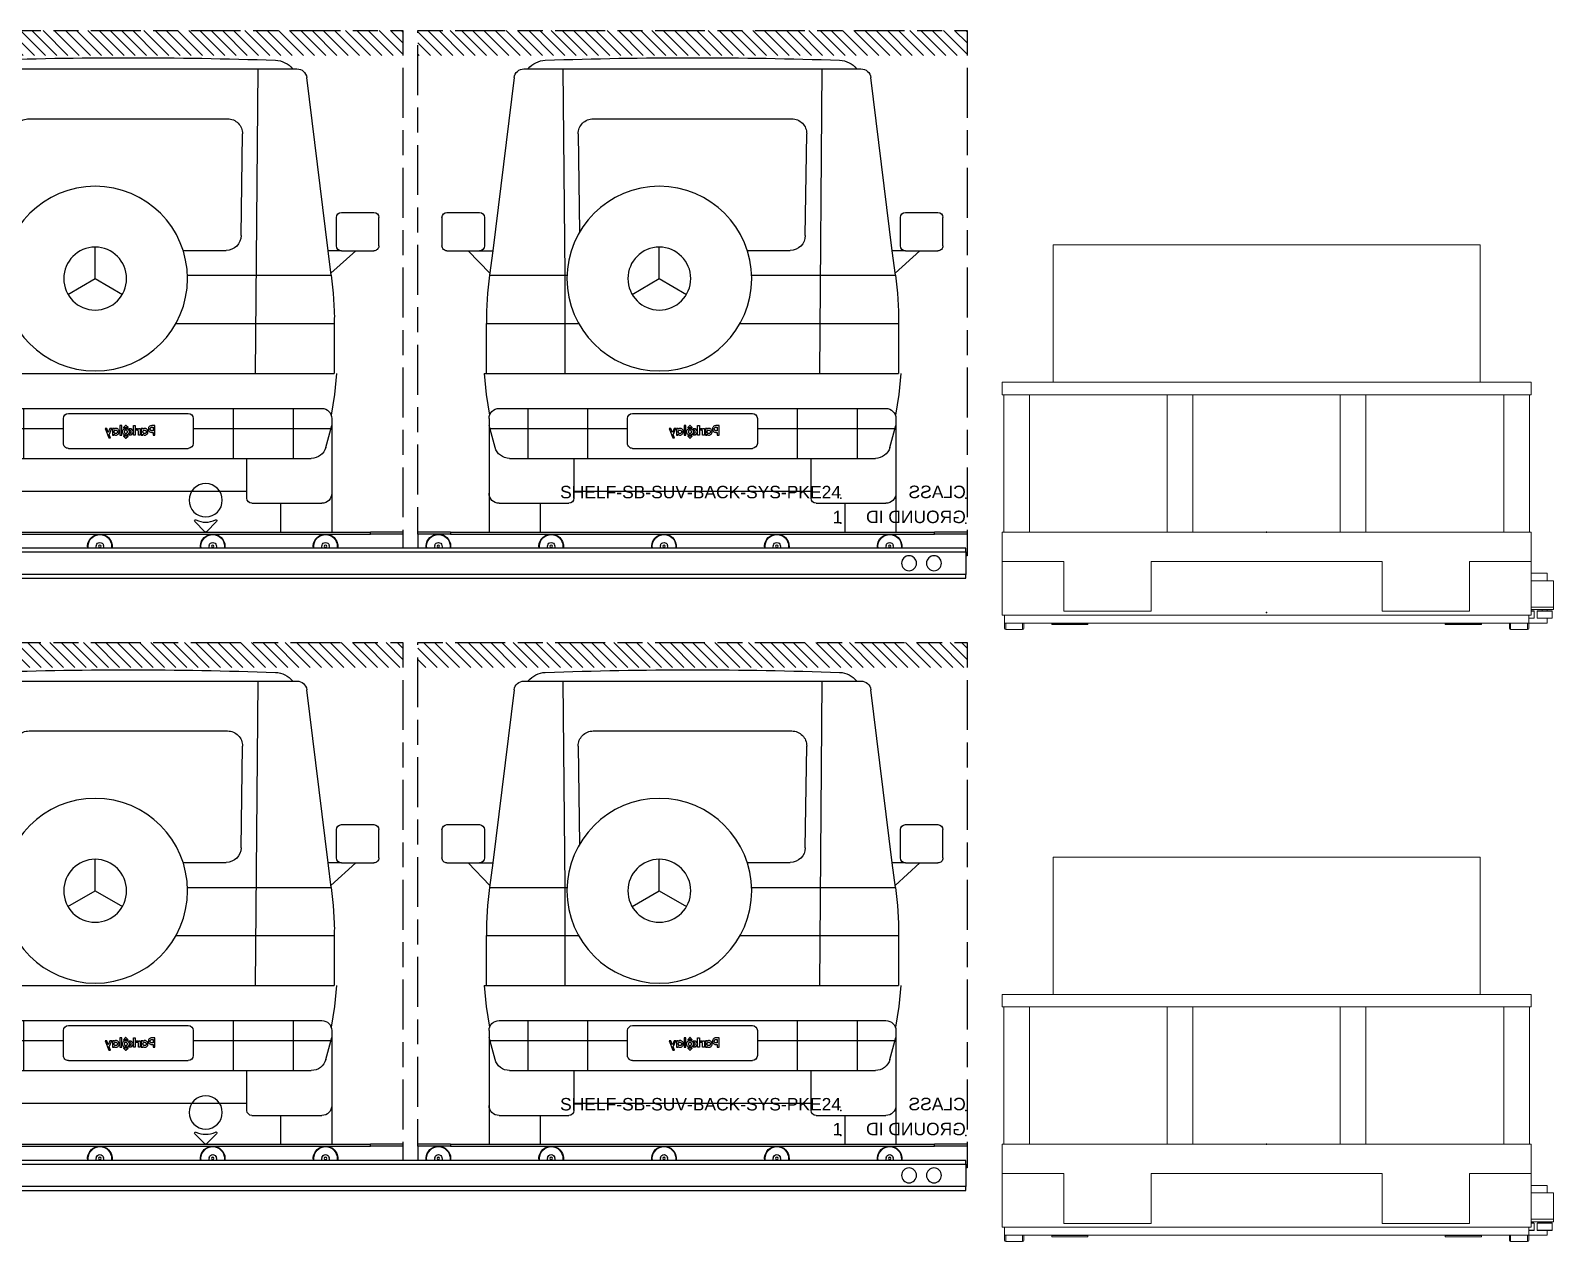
# Model space of a CAD drawing. Header units: millimetres. Extents: x 786 to 13144, y 2321 to 16212.
# Drawn here: x 11005 to 11615, y 15158 to 15643 of the extents above; entities that cross this region are included whole.
import ezdxf
from ezdxf.enums import TextEntityAlignment as Align

# ---------------------------------------------------------------- set-up
doc = ezdxf.new("R2010")
doc.units = ezdxf.units.MM
doc.linetypes.add('Center', pattern=[40, 10, -5, 20, -5])
doc.linetypes.add('PHANTOM', pattern=[12.7, 6.35, -1.27, 1.27, -1.27, 1.27, -1.27])
for name, color, linetype in [('PK24-LABEL', 7, 'Continuous'), ('PK24-LOGO', 7, 'Continuous'), ('PK24E', 7, 'Continuous'), ('PK24E-COMP-CAR', 7, 'Continuous'), ('PK24E-DATA', 7, 'Continuous')]:
    doc.layers.add(name, color=color, linetype=linetype)
for name, color, linetype, true_color in [('PK24E-COMP-CAR_ZONE', 250, 'Center', 0x383e42), ('PK24E-COMP-PALLET', 132, 'Continuous', 0x00b7c8), ('PK24E-HELPER', 253, 'PHANTOM', 0xa1a1a1), ('PK24E-SYS-SHELF', 31, 'Continuous', 0xffcc5a), ('PK24E-SYS-SHUTTLE', 31, 'Continuous', 0xffcc5a)]:
    doc.layers.add(name, color=color, linetype=linetype, true_color=true_color)
doc.styles.get("Standard").update_dxf_attribs({"font": 'arial.ttf'})

# ---------------------------------------------------------------- blocks, each defined once
blk = doc.blocks.new('LOGO----DECOR-PK24')
at = {"layer": 'PK24-LOGO'}
for p, q in [((-10, 2.13), (-8.71, 2.13)), ((-10, -1.62), (-10, 2.13)), ((-9.29, 1.47), (-9.29, 0.11)), ((-8.76, 1.47), (-9.29, 1.47)), ((-9.29, 0.11), (-8.76, 0.11)), ((-8.61, 1.46), (-8.76, 1.47)), ((-8.76, 0.11), (-8.61, 0.13)), ((-8.71, 2.13), (-8.43, 2.11)), ((-8.48, 1.42), (-8.61, 1.46)), ((-8.61, 0.13), (-8.48, 0.17)), ((-8.36, 1.35), (-8.48, 1.42)), ((-8.48, 0.17), (-8.36, 0.23)), ((-8.43, 2.11), (-8.3, 2.07)), ((-8.26, 1.27), (-8.36, 1.35)), ((-8.36, 0.23), (-8.26, 0.31)), ((-8.3, 2.07), (-8.17, 2.03)), ((-8.19, 1.17), (-8.26, 1.27)), ((-8.26, 0.31), (-8.19, 0.41)), ((-8.13, 1.05), (-8.19, 1.17)), ((-8.19, 0.41), (-8.13, 0.53)), ((-8.17, 2.03), (-7.94, 1.9)), ((-8.09, 0.93), (-8.13, 1.05)), ((-8.13, 0.53), (-8.09, 0.66)), ((-8.08, 0.79), (-8.09, 0.93)), ((-8.09, 0.66), (-8.08, 0.79)), ((-7.94, 1.9), (-7.74, 1.74)), ((-7.74, 1.74), (-7.58, 1.55)), ((-7.58, 0.04), (-7.74, -0.16)), ((-7.58, 1.55), (-7.46, 1.32)), ((-7.46, 0.27), (-7.58, 0.04)), ((-7.46, 1.32), (-7.38, 1.06)), ((-7.38, 0.52), (-7.46, 0.27)), ((-7.38, 1.06), (-7.36, 0.79)), ((-7.36, 0.79), (-7.38, 0.52)), ((-7.19, -0.02), (-7.16, 0.13)), ((-7.16, 0.13), (-7.11, 0.26)), ((-7.11, 0.26), (-6.98, 0.49)), ((-6.98, 0.49), (-6.82, 0.68)), ((-6.82, 0.68), (-6.62, 0.82)), ((-6.62, 0.82), (-6.41, 0.92)), ((-6.42, 0.06), (-6.48, -0.05)), ((-6.33, 0.17), (-6.42, 0.06)), ((-6.41, 0.92), (-6.19, 0.98)), ((-6.23, 0.25), (-6.33, 0.17)), ((-6.11, 0.31), (-6.23, 0.25)), ((-6.19, 0.98), (-5.97, 1)), ((-5.98, 0.35), (-6.11, 0.31)), ((-5.84, 0.36), (-5.98, 0.35)), ((-5.97, 1), (-5.74, 0.98)), ((-5.71, 0.35), (-5.84, 0.36)), ((-5.74, 0.98), (-5.53, 0.92)), ((-5.58, 0.31), (-5.71, 0.35)), ((-5.47, 0.24), (-5.58, 0.31)), ((-5.53, 0.92), (-5.35, 0.82)), ((-5.37, 0.16), (-5.47, 0.24)), ((-5.29, 0.06), (-5.37, 0.16)), ((-5.35, 0.82), (-5.21, 0.7)), ((-5.23, -0.06), (-5.29, 0.06)), ((-5.21, 0.7), (-5.21, 0.95)), ((-5.21, 0.95), (-4.5, 0.95)), ((-4.5, 0.95), (-4.5, -1.62)), ((-3.41, 0.95), (-4.11, 0.95)), ((-4.11, 0.95), (-4.11, -1.62)), ((-3.41, 0.53), (-3.41, 0.95)), ((-3.36, 0.62), (-3.41, 0.53)), ((-3.37, -0.03), (-3.32, 0.06)), ((-3.29, 0.71), (-3.36, 0.62)), ((-3.32, 0.06), (-3.26, 0.13)), ((-3.22, 0.78), (-3.29, 0.71)), ((-3.26, 0.13), (-3.19, 0.19)), ((-3.14, 0.84), (-3.22, 0.78)), ((-3.19, 0.19), (-3.11, 0.23)), ((-3.05, 0.89), (-3.14, 0.84)), ((-3.11, 0.23), (-3.02, 0.26)), ((-2.94, 0.92), (-3.05, 0.89)), ((-3.02, 0.26), (-2.92, 0.27)), ((-2.83, 0.94), (-2.94, 0.92)), ((-2.92, 0.27), (-2.42, 0.27)), ((-2.7, 0.95), (-2.83, 0.94)), ((-2.42, 0.95), (-2.7, 0.95)), ((-2.42, 0.27), (-2.42, 0.95)), ((-1.42, 2.13), (-2.13, 2.13)), ((-2.13, 2.13), (-2.13, -1.62)), ((-1.42, -1.62), (-1.42, 2.13)), ((-0.37, 0.95), (-1.42, -0.33)), ((-0.61, -0.33), (0.44, 0.95)), ((0.44, 0.95), (-0.37, 0.95)), ((0.44, 0.19), (0.36, -0.06)), ((0.56, 0.41), (0.44, 0.19)), ((0.72, 0.61), (0.56, 0.41)), ((0.92, 0.77), (0.72, 0.61)), ((0.77, 1.32), (0.79, 1.37)), ((0.78, 1.26), (0.77, 1.32)), ((0.81, 1.24), (0.78, 1.26)), ((0.79, 1.37), (1.61, 2.19)), ((0.85, 1.23), (0.81, 1.24)), ((0.89, 1.24), (0.85, 1.23)), ((1.07, 1.32), (0.89, 1.24)), ((1.15, 0.9), (0.92, 0.77)), ((1.27, 1.37), (1.07, 1.32)), ((1.07, -0.08), (1.13, 0.03)), ((1.13, 0.03), (1.21, 0.12)), ((1.4, 0.98), (1.15, 0.9)), ((1.21, 0.12), (1.3, 0.2)), ((1.46, 1.41), (1.27, 1.37)), ((1.3, 0.2), (1.41, 0.26)), ((1.67, 1), (1.4, 0.98)), ((1.41, 0.26), (1.54, 0.3)), ((1.67, 1.42), (1.46, 1.41)), ((1.54, 0.3), (1.67, 0.31)), ((1.61, 2.19), (1.67, 2.21)), ((1.67, 2.21), (1.73, 2.19)), ((1.87, 1.41), (1.67, 1.42)), ((1.94, 0.98), (1.67, 1)), ((1.67, 0.31), (1.8, 0.3)), ((1.73, 2.19), (2.54, 1.37)), ((1.8, 0.3), (1.92, 0.26)), ((2.07, 1.37), (1.87, 1.41)), ((1.92, 0.26), (2.03, 0.2)), ((2.19, 0.9), (1.94, 0.98)), ((2.03, 0.2), (2.13, 0.12)), ((2.26, 1.32), (2.07, 1.37)), ((2.13, 0.12), (2.2, 0.03)), ((2.41, 0.77), (2.19, 0.9)), ((2.2, 0.03), (2.26, -0.08)), ((2.45, 1.24), (2.26, 1.32)), ((2.61, 0.61), (2.41, 0.77)), ((2.48, 1.23), (2.45, 1.24)), ((2.52, 1.24), (2.48, 1.23)), ((2.55, 1.26), (2.52, 1.24)), ((2.54, 1.37), (2.57, 1.32)), ((2.57, 1.32), (2.55, 1.26)), ((2.78, 0.41), (2.61, 0.61)), ((2.9, 0.19), (2.78, 0.41)), ((2.98, -0.06), (2.9, 0.19)), ((3.31, 2.13), (4.01, 2.13)), ((3.31, -1.62), (3.31, 2.13)), ((4.01, 2.13), (4.01, -1.62)), ((4.37, -0.02), (4.4, 0.13)), ((4.4, 0.13), (4.45, 0.26)), ((4.45, 0.26), (4.58, 0.49)), ((4.58, 0.49), (4.74, 0.68)), ((4.74, 0.68), (4.93, 0.82)), ((4.93, 0.82), (5.15, 0.92)), ((5.14, 0.06), (5.08, -0.05)), ((5.23, 0.17), (5.14, 0.06)), ((5.15, 0.92), (5.37, 0.98)), ((5.33, 0.25), (5.23, 0.17)), ((5.45, 0.31), (5.33, 0.25)), ((5.37, 0.98), (5.59, 1)), ((5.58, 0.35), (5.45, 0.31)), ((5.72, 0.36), (5.58, 0.35)), ((5.59, 1), (5.82, 0.98)), ((5.85, 0.35), (5.72, 0.36)), ((5.82, 0.98), (6.03, 0.92)), ((5.98, 0.31), (5.85, 0.35)), ((6.09, 0.24), (5.98, 0.31)), ((6.03, 0.92), (6.21, 0.82)), ((6.19, 0.16), (6.09, 0.24)), ((6.27, 0.06), (6.19, 0.16)), ((6.21, 0.82), (6.35, 0.7)), ((6.32, -0.06), (6.27, 0.06)), ((6.35, 0.7), (6.35, 0.95)), ((6.35, 0.95), (7.06, 0.95)), ((7.06, 0.95), (7.06, -1.62)), ((8.33, -1.51), (7.31, 0.95)), ((7.31, 0.95), (8.05, 0.95)), ((8.05, 0.95), (8.68, -0.63)), ((10, 0.95), (8.51, -2.81)), ((8.68, -0.63), (9.27, 0.95)), ((9.27, 0.95), (10, 0.95)), ((-9.29, -1.62), (-10, -1.62)), ((-8.71, -0.55), (-9.29, -0.55)), ((-9.29, -0.55), (-9.29, -1.62)), ((-8.43, -0.52), (-8.71, -0.55)), ((-8.3, -0.49), (-8.43, -0.52)), ((-8.17, -0.44), (-8.3, -0.49)), ((-7.94, -0.32), (-8.17, -0.44)), ((-7.74, -0.16), (-7.94, -0.32)), ((-7.22, -0.33), (-7.21, -0.17)), ((-7.21, -0.5), (-7.22, -0.33)), ((-7.21, -0.17), (-7.19, -0.02)), ((-7.19, -0.65), (-7.21, -0.5)), ((-7.16, -0.79), (-7.19, -0.65)), ((-7.1, -0.92), (-7.16, -0.79)), ((-6.97, -1.15), (-7.1, -0.92)), ((-6.81, -1.34), (-6.97, -1.15)), ((-6.62, -1.48), (-6.81, -1.34)), ((-6.41, -1.59), (-6.62, -1.48)), ((-6.52, -0.18), (-6.53, -0.33)), ((-6.53, -0.33), (-6.52, -0.47)), ((-6.48, -0.05), (-6.52, -0.18)), ((-6.52, -0.47), (-6.48, -0.6)), ((-6.48, -0.6), (-6.42, -0.72)), ((-6.42, -0.72), (-6.33, -0.82)), ((-6.19, -1.65), (-6.41, -1.59)), ((-6.33, -0.82), (-6.23, -0.9)), ((-6.23, -0.9), (-6.11, -0.97)), ((-5.98, -1.67), (-6.19, -1.65)), ((-6.11, -0.97), (-5.98, -1.01)), ((-5.98, -1.01), (-5.84, -1.02)), ((-5.74, -1.65), (-5.98, -1.67)), ((-5.84, -1.02), (-5.71, -1.01)), ((-5.53, -1.57), (-5.74, -1.65)), ((-5.71, -1.01), (-5.58, -0.97)), ((-5.58, -0.97), (-5.47, -0.9)), ((-5.35, -1.47), (-5.53, -1.57)), ((-5.47, -0.9), (-5.37, -0.82)), ((-5.37, -0.82), (-5.29, -0.72)), ((-5.21, -1.33), (-5.35, -1.47)), ((-5.29, -0.72), (-5.23, -0.6)), ((-5.2, -0.19), (-5.23, -0.06)), ((-5.23, -0.6), (-5.2, -0.47)), ((-5.21, -1.62), (-5.21, -1.33)), ((-5.21, -1.33), (-5.21, -1.33)), ((-4.5, -1.62), (-5.21, -1.62)), ((-5.19, -0.33), (-5.2, -0.19)), ((-5.2, -0.47), (-5.19, -0.33)), ((-4.11, -1.62), (-3.41, -1.62)), ((-3.41, -0.21), (-3.4, -0.12)), ((-3.41, -1.62), (-3.41, -0.21)), ((-3.4, -0.12), (-3.37, -0.03)), ((-2.13, -1.62), (-1.42, -1.62)), ((-1.42, -0.33), (-0.37, -1.62)), ((0.44, -1.62), (-0.61, -0.33)), ((-0.37, -1.62), (0.44, -1.62)), ((0.36, -0.06), (0.33, -0.33)), ((0.33, -0.33), (0.36, -0.6)), ((0.36, -0.6), (0.44, -0.85)), ((0.44, -0.85), (0.56, -1.08)), ((0.56, -1.08), (0.72, -1.28)), ((0.72, -1.28), (0.92, -1.44)), ((0.77, -1.98), (0.78, -1.93)), ((0.79, -2.04), (0.77, -1.98)), ((0.78, -1.93), (0.81, -1.9)), ((1.61, -2.85), (0.79, -2.04)), ((0.81, -1.9), (0.85, -1.89)), ((0.85, -1.89), (0.89, -1.9)), ((0.89, -1.9), (1.07, -1.98)), ((0.92, -1.44), (1.15, -1.56)), ((1.02, -0.33), (1.03, -0.2)), ((1.03, -0.46), (1.02, -0.33)), ((1.03, -0.2), (1.07, -0.08)), ((1.07, -0.59), (1.03, -0.46)), ((1.13, -0.7), (1.07, -0.59)), ((1.07, -1.98), (1.27, -2.04)), ((1.21, -0.79), (1.13, -0.7)), ((1.15, -1.56), (1.4, -1.64)), ((1.3, -0.87), (1.21, -0.79)), ((1.27, -2.04), (1.46, -2.07)), ((1.41, -0.93), (1.3, -0.87)), ((1.4, -1.64), (1.67, -1.67)), ((1.54, -0.97), (1.41, -0.93)), ((1.46, -2.07), (1.67, -2.09)), ((1.67, -0.98), (1.54, -0.97)), ((1.67, -2.88), (1.61, -2.85)), ((1.8, -0.97), (1.67, -0.98)), ((1.67, -1.67), (1.94, -1.64)), ((1.67, -2.09), (1.87, -2.07)), ((1.73, -2.85), (1.67, -2.88)), ((2.54, -2.04), (1.73, -2.85)), ((1.92, -0.93), (1.8, -0.97)), ((1.87, -2.07), (2.07, -2.04)), ((2.03, -0.87), (1.92, -0.93)), ((1.94, -1.64), (2.19, -1.56)), ((2.13, -0.79), (2.03, -0.87)), ((2.07, -2.04), (2.26, -1.98)), ((2.2, -0.7), (2.13, -0.79)), ((2.19, -1.56), (2.41, -1.44)), ((2.26, -0.59), (2.2, -0.7)), ((2.26, -0.08), (2.3, -0.2)), ((2.3, -0.46), (2.26, -0.59)), ((2.26, -1.98), (2.45, -1.9)), ((2.3, -0.2), (2.31, -0.33)), ((2.31, -0.33), (2.3, -0.46)), ((2.41, -1.44), (2.61, -1.28)), ((2.45, -1.9), (2.48, -1.89)), ((2.48, -1.89), (2.52, -1.9)), ((2.52, -1.9), (2.55, -1.93)), ((2.57, -1.98), (2.54, -2.04)), ((2.55, -1.93), (2.57, -1.98)), ((2.61, -1.28), (2.78, -1.08)), ((2.78, -1.08), (2.9, -0.85)), ((2.9, -0.85), (2.98, -0.6)), ((3, -0.33), (2.98, -0.06)), ((2.98, -0.6), (3, -0.33)), ((4.01, -1.62), (3.31, -1.62)), ((4.34, -0.17), (4.37, -0.02)), ((4.34, -0.33), (4.34, -0.17)), ((4.34, -0.5), (4.34, -0.33)), ((4.37, -0.65), (4.34, -0.5)), ((4.4, -0.79), (4.37, -0.65)), ((4.46, -0.92), (4.4, -0.79)), ((4.59, -1.15), (4.46, -0.92)), ((4.75, -1.34), (4.59, -1.15)), ((4.94, -1.48), (4.75, -1.34)), ((5.15, -1.59), (4.94, -1.48)), ((5.04, -0.18), (5.03, -0.33)), ((5.03, -0.33), (5.04, -0.47)), ((5.08, -0.05), (5.04, -0.18)), ((5.04, -0.47), (5.08, -0.6)), ((5.08, -0.6), (5.14, -0.72)), ((5.14, -0.72), (5.23, -0.82)), ((5.37, -1.65), (5.15, -1.59)), ((5.23, -0.82), (5.33, -0.9)), ((5.33, -0.9), (5.45, -0.97)), ((5.58, -1.67), (5.37, -1.65)), ((5.45, -0.97), (5.58, -1.01)), ((5.58, -1.01), (5.72, -1.02)), ((5.81, -1.65), (5.58, -1.67)), ((5.72, -1.02), (5.85, -1.01)), ((6.03, -1.57), (5.81, -1.65)), ((5.85, -1.01), (5.98, -0.97)), ((5.98, -0.97), (6.09, -0.9)), ((6.21, -1.47), (6.03, -1.57)), ((6.09, -0.9), (6.19, -0.82)), ((6.19, -0.82), (6.27, -0.72)), ((6.35, -1.33), (6.21, -1.47)), ((6.27, -0.72), (6.32, -0.6)), ((6.36, -0.19), (6.32, -0.06)), ((6.32, -0.6), (6.36, -0.47)), ((6.35, -1.62), (6.35, -1.33)), ((6.35, -1.33), (6.35, -1.33)), ((7.06, -1.62), (6.35, -1.62)), ((6.37, -0.33), (6.36, -0.19)), ((6.36, -0.47), (6.37, -0.33)), ((7.8, -2.81), (8.33, -1.51)), ((8.51, -2.81), (7.8, -2.81))]:
    blk.add_line(p, q, dxfattribs=at)
blk = doc.blocks.new('SUV--ONPALLET-BACK-COMP-PKE24')
at = {"layer": 'PK24E-COMP-CAR'}
for p, q in [((67.5, 185.52), (-67.51, 185.52)), ((-51, 63.5), (-52, 185.52)), ((52, 185.52), (51.14, 102.83)), ((-80.03, 112.64), (-71.48, 182.03)), ((71.47, 182.03), (80.02, 112.64)), ((39.77, 165.52), (-39.77, 165.52)), ((-45.2, 118.75), (-45.77, 159.45)), ((45.77, 159.45), (45.22, 120.18)), ((-100.35, 114.64), (-100.35, 125.98)), ((-85.35, 127.98), (-98.35, 127.98)), ((-83.35, 114.64), (-83.35, 125.98)), ((83.35, 125.98), (83.35, 114.64)), ((98.35, 127.98), (85.35, 127.98)), ((100.35, 125.98), (100.35, 114.64)), ((-85.35, 112.64), (-98.35, 112.64)), ((-81.19, 103.64), (-91.13, 112.64)), ((-85.35, 112.64), (-80.03, 112.64)), ((-81.29, 102.83), (-80.03, 112.64)), ((-21.94, 112.83), (-39.2, 112.83)), ((13.28, 101.5), (13.28, 114.1)), ((80.02, 112.64), (81.28, 102.82)), ((85.35, 112.64), (80.02, 112.64)), ((89.84, 112.64), (81.18, 103.63)), ((98.35, 112.64), (85.35, 112.64)), ((-81.28, 102.83), (-82.09, 95.66)), ((-23.7, 102.83), (-81.29, 102.83)), ((13.28, 101.5), (2.37, 95.2)), ((24.19, 95.2), (13.28, 101.5)), ((81.28, 102.83), (50.26, 102.83)), ((51, 63.5), (51, 102.83)), ((81.28, 102.83), (82.09, 95.66)), ((-82.09, 95.66), (-82.5, 88.46)), ((82.09, 95.66), (82.5, 88.46)), ((-82.52, 87.48), (-82.53, 86.5)), ((-82.53, 86.5), (-82.52, 85.52)), ((-82.5, 88.46), (-82.52, 87.48)), ((-82.52, 85.52), (-82.5, 84.53)), ((82.5, 88.46), (82.53, 87.48)), ((82.52, 85.52), (82.5, 84.53)), ((82.54, 86.5), (82.52, 85.52)), ((82.53, 87.48), (82.54, 86.5)), ((-82.5, 84.53), (-82.49, 84.03)), ((-82.49, 84.03), (-82.5, 83.53)), ((-82.5, 83.53), (-82.5, 63.5)), ((-19.07, 83.53), (-82.5, 83.53)), ((82.24, 83.53), (45.63, 83.53)), ((82.5, 84.53), (82.5, 84.03)), ((82.5, 84.03), (82.5, 83.53)), ((82.5, 63.5), (82.5, 83.53)), ((-83.46, 63.5), (-82.66, 55.12)), ((83.46, 63.5), (-82.5, 63.5)), ((83.46, 63.5), (82.67, 55.12)), ((-82.66, 55.12), (-81.27, 46.82)), ((82.67, 55.12), (81.28, 46.82)), ((77.5, 49.5), (-77.5, 49.5)), ((-66, 49.5), (-66, 29.5)), ((-42, 49.5), (-42, 29.5)), ((42, 49.5), (42, 29.5)), ((66, 49.5), (66, 29.5)), ((-81.5, 45.5), (-81.5, 0)), ((-26, 45.5), (-26, 35.5)), ((24, 47.5), (-24, 47.5)), ((26, 35.5), (26, 45.5)), ((81.5, 45.5), (81.5, 0)), ((-79.08, 33.91), (-81.5, 42.69)), ((-47.4, 41.5), (-81.5, 41.5)), ((-26, 41.5), (-73.62, 41.5)), ((81.5, 41.5), (26, 41.5)), ((79.09, 33.91), (81.5, 42.69)), ((24, 33.5), (-24, 33.5)), ((73.3, 29.5), (-73.3, 29.5)), ((-47.5, 13.5), (-47.5, 29.5)), ((47.5, 29.5), (47.5, 13.5)), ((47.5, 16.4), (-47.5, 16.4)), ((-49.5, 11.5), (-77.5, 11.5)), ((-61, 11.5), (-61, 0)), ((77.5, 11.5), (49.5, 11.5)), ((61, 11.5), (61, 0))]:
    blk.add_line(p, q, dxfattribs=at)
for radius in [37, 12.6]:
    blk.add_circle((13.28, 101.5), radius, dxfattribs=at)
for centre, radius, start, end in [((0, -1503.5), 1693.5, 88.00462, 91.99542), ((-67.51, 181.52), 4, 90.0004, 172.66087), ((-58.65, 179.94), 9.04, 91.99542, 141.82959), ((58.65, 179.94), 9.04, 38.17041, 88.00462), ((67.5, 181.52), 4, 7.33921, 90.00024), ((-39.77, 159.52), 6, 90.00013, 180.71888), ((39.77, 159.52), 6, 359.28112, 90.00024), ((-98.35, 125.98), 2, 90.00002, 179.99996), ((-85.35, 125.98), 2, 0.00004, 90.00002), ((85.35, 125.98), 2, 90.00002, 180), ((98.35, 125.98), 2, 0.00004, 90.00002), ((-39.2, 118.83), 6, 180.71888, 269.99998), ((-98.35, 114.64), 2, 179.99996, 269.99998), ((-85.35, 114.64), 2, 269.99998, 359.99996), ((85.35, 114.64), 2, 180, 269.99998), ((98.35, 114.64), 2, 270, 0.00004), ((-77.5, 45.5), 4, 90.00002, 180), ((77.5, 45.5), 4, 0.00004, 90.00002), ((-24, 45.5), 2, 90.00002, 180), ((24, 45.5), 2, 0.00004, 90.00002), ((-73.3, 35.5), 6, 195.37622, 269.99987), ((-24, 35.5), 2, 180, 269.99998), ((24, 35.5), 2, 270, 0.00004), ((73.3, 35.5), 6, 269.99971, 344.62368), ((-77.5, 15.5), 4, 180, 269.99998), ((-49.5, 13.5), 2, 269.99998, 359.99996), ((49.5, 13.5), 2, 180, 269.99998), ((77.5, 15.5), 4, 270, 0.00004)]:
    blk.add_arc(centre, radius, start, end, dxfattribs=at)
at = {"linetype": 'Continuous'}
blk.add_blockref('LOGO----DECOR-PK24', (-0.66, 40.48), dxfattribs=at)
blk = doc.blocks.new('*U46')
for p in [(0, 0), (50, 0), (0, -10), (50, -10)]:
    blk.add_point(p)
blk = doc.blocks.new('*U53')
at = {"layer": 'PK24E-COMP-CAR_ZONE'}
h = blk.add_hatch(dxfattribs=at)
h.set_pattern_fill('ANSI31', color=256)
h.set_pattern_definition([(45, (-14044.072, -11083.8307), (-2.24506403, 2.24506403), [])])
h.paths.add_polyline_path([(340, 200.9), (120, 200.9), (120, 190.9), (340, 190.9)])
h = blk.add_hatch(dxfattribs=at)
h.set_pattern_fill('ANSI31', color=256)
h.set_pattern_definition([(45, (-13818.072, -11083.8307), (-2.24506403, 2.24506403), [])])
h.paths.add_polyline_path([(566, 200.9), (346, 200.9), (346, 190.9), (566, 190.9)])
at = {"layer": 'PK24-LABEL'}
blk.add_lwpolyline([(428.89, 4.86, -0.233989), (421.11, 4.86, 0.849141), (420.63, 4.2), (424.71, 0.12, 0.414232), (425.29, 0.12), (429.37, 4.2, 0.849046)], format="xyb", close=True, dxfattribs=at)
blk.add_circle((425, 12.72), 6.65, dxfattribs=at)
at = {"layer": 'PK24E-COMP-CAR_ZONE'}
for points in [[(340, 0), (340, 200.9), (120, 200.9), (120, 0)], [(566, 0), (566, 200.9), (346, 200.9), (346, 0)]]:
    blk.add_lwpolyline(points, dxfattribs=at)
at = {"layer": 'PK24E-COMP-PALLET'}
for p, q in [((120, 0), (133.01, 0)), ((120, 0), (120, -0.8)), ((133.01, -0.8), (133.01, 0)), ((326.99, 0), (133.01, 0)), ((326.99, 0), (326.99, -0.8)), ((326.99, 0), (340, 0)), ((340, -0.8), (340, 0)), ((346, 0), (359.01, 0)), ((346, 0), (346, -0.8)), ((359.01, -0.8), (359.01, 0)), ((552.99, 0), (359.01, 0)), ((120, -0.8), (133.01, -0.8)), ((120, -0.8), (120, -6.5)), ((326.99, -0.8), (133.01, -0.8)), ((326.99, -0.8), (340, -0.8)), ((340, -0.8), (340, -6.5)), ((346, -0.8), (359.01, -0.8)), ((346, -0.8), (346, -6.5)), ((552.99, -0.8), (359.01, -0.8)), ((120, -6.5), (120, -9.5)), ((120, -9.5), (120.5, -9.5))]:
    blk.add_line(p, q, dxfattribs=at)
at = {"layer": 'PK24E-HELPER'}
for p in [(0, 213), (0, 0)]:
    blk.add_point(p, dxfattribs=at)
at = {"layer": 'PK24E-SYS-SHELF'}
for p, q in [((149.27, -6.5), (149.54, -5.35)), ((152.46, -5.35), (152.73, -6.5)), ((194.47, -6.5), (194.74, -5.35)), ((197.66, -5.35), (197.93, -6.5)), ((239.67, -6.5), (239.94, -5.35)), ((242.86, -5.35), (243.13, -6.5)), ((284.87, -6.5), (285.14, -5.35)), ((288.06, -5.35), (288.33, -6.5)), ((330.07, -6.5), (330.34, -5.35)), ((333.26, -5.35), (333.53, -6.5)), ((375.27, -6.5), (375.54, -5.35)), ((378.46, -5.35), (378.73, -6.5)), ((420.47, -6.5), (420.74, -5.35)), ((423.66, -5.35), (423.93, -6.5)), ((465.67, -6.5), (465.94, -5.35)), ((468.86, -5.35), (469.13, -6.5)), ((120.5, -6.5), (1024.98, -6.5)), ((120.5, -8), (120.5, -6.5)), ((120.5, -8), (120.5, -17)), ((1025.18, -8), (120.5, -8)), ((120.5, -18.5), (120.5, -17)), ((120.5, -17), (1024.98, -17)), ((1041.98, -18.5), (120.5, -18.5))]:
    blk.add_line(p, q, dxfattribs=at)
for centre, radius in [((151, -5.7), 0.5), ((196.2, -5.7), 0.5), ((241.4, -5.7), 0.5), ((286.6, -5.7), 0.5), ((331.8, -5.7), 0.5), ((377, -5.7), 0.5), ((422.2, -5.7), 0.5), ((467.4, -5.7), 0.5), ((133.25, -12.5), 3), ((143.25, -12.5), 3)]:
    blk.add_circle(centre, radius, dxfattribs=at)
for centre, radius, start, end in [((151, -5.7), 4.9, 168.36889, 189.39648), ((151, -5.7), 4.9, 350.60352, 168.36889), ((151, -5.7), 4.7, 168.36889, 189.80019), ((151, -5.7), 4.7, 350.19981, 168.36889), ((151, -5.7), 1.5, 13.46341, 166.53659), ((196.2, -5.7), 4.9, 168.36889, 189.39648), ((196.2, -5.7), 4.9, 350.60352, 168.36889), ((196.2, -5.7), 4.7, 168.36889, 189.80019), ((196.2, -5.7), 4.7, 350.19981, 168.36889), ((196.2, -5.7), 1.5, 13.46341, 166.53659), ((241.4, -5.7), 4.9, 168.36889, 189.39648), ((241.4, -5.7), 4.9, 350.60352, 168.36889), ((241.4, -5.7), 4.7, 168.36889, 189.80019), ((241.4, -5.7), 4.7, 350.19981, 168.36889), ((241.4, -5.7), 1.5, 13.46341, 166.53659), ((286.6, -5.7), 4.9, 168.36889, 189.39648), ((286.6, -5.7), 4.9, 350.60352, 168.36889), ((286.6, -5.7), 4.7, 168.36889, 189.80019), ((286.6, -5.7), 4.7, 350.19981, 168.36889), ((286.6, -5.7), 1.5, 13.46341, 166.53659), ((331.8, -5.7), 4.9, 168.36889, 189.39648), ((331.8, -5.7), 4.9, 350.60352, 168.36889), ((331.8, -5.7), 4.7, 168.36889, 189.80019), ((331.8, -5.7), 4.7, 350.19981, 168.36889), ((331.8, -5.7), 1.5, 13.46341, 166.53659), ((377, -5.7), 4.9, 168.36889, 189.39648), ((377, -5.7), 4.9, 350.60352, 168.36889), ((377, -5.7), 4.7, 168.36889, 189.80019), ((377, -5.7), 4.7, 350.19981, 168.36889), ((377, -5.7), 1.5, 13.46341, 166.53659), ((422.2, -5.7), 4.9, 168.36889, 189.39648), ((422.2, -5.7), 4.9, 350.60352, 168.36889), ((422.2, -5.7), 4.7, 168.36889, 189.80019), ((422.2, -5.7), 4.7, 350.19981, 168.36889), ((422.2, -5.7), 1.5, 13.46341, 166.53659), ((467.4, -5.7), 4.9, 168.36889, 189.39648), ((467.4, -5.7), 4.9, 350.60352, 168.36889), ((467.4, -5.7), 4.7, 168.36889, 189.80019), ((467.4, -5.7), 4.7, 350.19981, 168.36889), ((467.4, -5.7), 1.5, 13.46341, 166.53659)]:
    blk.add_arc(centre, radius, start, end, dxfattribs=at)
at = {"layer": 'PK24E'}
for p in [(230, 0), (456, 0)]:
    blk.add_blockref('SUV--ONPALLET-BACK-COMP-PKE24', p, dxfattribs=at)
at = {"layer": 'PK24E-DATA'}
blk.add_blockref('*U46', (120.5, 13.5), dxfattribs=at)
at = {"layer": 'PK24-LABEL'}
blk.add_attdef('LEVEL_ID', text='', height=5, dxfattribs=at).set_placement((1102.57, 10.38), align=Align.CENTER)
at = {"layer": 'PK24E-DATA', "char_height": 5, "attachment_point": 7}
for s, insert in [('CLASS', (120.5, 13.5)), ('GROUND ID', (120.5, 3.5))]:
    blk.add_mtext_dynamic_manual_height_columns(s, width=42.8552, gutter_width=17.5, heights=[0], dxfattribs=dict(at, insert=insert))
at = {"layer": 'PK24E-DATA'}
for tag, p in [('COMP_TYPE', (170.5, 13.5)), ('GROUND_ID', (170.5, 3.5))]:
    blk.add_attdef(tag, p, '', height=5, dxfattribs=at)
blk = doc.blocks.new('SHUTTLE---BACK-SYS-PKE24')
at = {"layer": 'PK24E-HELPER'}
blk.add_point((0, 0), dxfattribs=at)
at = {"layer": 'PK24E-SYS-SHUTTLE', "lineweight": 18}
for p, q in [((-85.5, 115), (-85.5, 60)), ((85.5, 115), (-85.5, 115)), ((85.5, 115), (85.5, 60)), ((-106, 60), (-106, 55)), ((-106, 60), (106, 60)), ((-106, 55), (106, 55)), ((-105.3, 55), (-105.3, 0)), ((-95, 55), (-95, 0)), ((-39.8, 55), (-39.8, 0)), ((-29.5, 55), (-29.5, 0)), ((29.5, 55), (29.5, 0)), ((39.8, 55), (39.8, 0)), ((95, 55), (95, 0)), ((105.3, 55), (105.3, 0)), ((106, 60), (106, 55)), ((-106, 0), (-106, -11.75)), ((-106, 0), (106, 0)), ((106, 0), (106, -11.75)), ((-106, -11.75), (-81.25, -11.75)), ((-106, -11.75), (-106, -33.3)), ((-81.25, -11.75), (-81.25, -31.75)), ((-46.25, -11.75), (46.25, -11.75)), ((-46.25, -31.75), (-46.25, -11.75)), ((46.25, -31.75), (46.25, -11.75)), ((106, -11.75), (81.25, -11.75)), ((81.25, -11.75), (81.25, -31.75)), ((106, -11.75), (106, -33.3)), ((112.4, -16.5), (106, -16.5)), ((112.4, -16.5), (112.4, -19.5)), ((106, -19.5), (114.95, -19.5)), ((114.95, -30.05), (114.95, -19.5)), ((114.95, -30.05), (106, -30.05)), ((114.95, -31.05), (114.95, -30.05)), ((-106, -33.3), (106, -33.3)), ((-105, -33.3), (-105, -36.5)), ((-105, -38.5), (-105, -36.5)), ((-105, -36.5), (105, -36.5)), ((-104.5, -36.5), (-104.5, -39)), ((-97.75, -39), (-97.75, -36.5)), ((-97.25, -36.5), (-97.25, -38.5)), ((-86.05, -36.5), (-86.05, -36.58)), ((-86.05, -36.58), (-71.55, -36.58)), ((-86.05, -37.08), (-86.05, -36.58)), ((-81.25, -31.75), (-46.25, -31.75)), ((-71.55, -36.58), (-71.55, -36.5)), ((-71.55, -36.58), (-71.55, -37.08)), ((81.25, -31.75), (46.25, -31.75)), ((71.55, -36.5), (71.55, -36.58)), ((71.55, -36.58), (86.05, -36.58)), ((71.55, -37.08), (71.55, -36.58)), ((86.05, -36.58), (86.05, -36.5)), ((86.05, -36.58), (86.05, -37.08)), ((97.25, -38.5), (97.25, -36.5)), ((97.75, -36.5), (97.75, -39)), ((104.5, -39), (104.5, -36.5)), ((105, -33.3), (105, -36.5)), ((105, -34.45), (107.15, -34.45)), ((107.05, -34.55), (105, -34.55)), ((105, -36.5), (105, -38.5)), ((112.4, -36.5), (105, -36.5)), ((114.95, -31.05), (106, -31.05)), ((106, -31.55), (107.05, -31.55)), ((107.15, -31.65), (106, -31.65)), ((107.15, -34.45), (107.15, -31.65)), ((108.45, -31.65), (108.45, -34.45)), ((114.45, -31.65), (108.45, -31.65)), ((108.45, -34.45), (114.45, -34.45)), ((108.55, -31.55), (114.35, -31.55)), ((114.35, -34.55), (108.55, -34.55)), ((110.45, -31.05), (110.45, -31.55)), ((112.4, -34.55), (112.4, -36.5)), ((112.45, -31.55), (112.45, -31.05)), ((114.45, -34.45), (114.45, -31.65)), ((-104.5, -39), (-97.75, -39)), ((-71.55, -37.08), (-86.05, -37.08)), ((86.05, -37.08), (71.55, -37.08)), ((97.75, -39), (104.5, -39))]:
    blk.add_line(p, q, dxfattribs=at)
for centre, radius, start, end in [((107.05, -31.65), 0.1, 0, 90), ((107.05, -34.45), 0.1, 270, 0), ((108.55, -31.65), 0.1, 90, 180), ((108.55, -34.45), 0.1, 180, 270), ((114.35, -31.65), 0.1, 0, 90), ((114.35, -34.45), 0.1, 270, 0), ((-104.5, -38.5), 0.5, 180, 270), ((-97.75, -38.5), 0.5, 270, 0), ((97.75, -38.5), 0.5, 180, 270), ((104.5, -38.5), 0.5, 270, 0)]:
    blk.add_arc(centre, radius, start, end, dxfattribs=at)

msp = doc.modelspace()

# ---------------------------------------------------------------- block references
ref = msp.add_blockref('*U53', (11499.85, 15442.58), dxfattribs=dict(xscale=-1))
ref.add_attrib('GROUND_ID', '1', (11325.99, 15446.08), dxfattribs={"layer": 'PK24E-DATA', "height": 5})
ref.add_attrib('COMP_TYPE', 'SHELF-SB-SUV-BACK-SYS-PKE24', (11216.81, 15456.08), dxfattribs={"layer": 'PK24E-DATA', "height": 5})
for p in [(11499.85, 15442.58), (11499.85, 15197.38)]:
    msp.add_blockref('SHUTTLE---BACK-SYS-PKE24', p)
ref = msp.add_blockref('*U53', (11499.85, 15197.38), dxfattribs=dict(xscale=-1))
ref.add_attrib('GROUND_ID', '1', (11325.99, 15200.88), dxfattribs={"layer": 'PK24E-DATA', "height": 5})
ref.add_attrib('COMP_TYPE', 'SHELF-SB-SUV-BACK-SYS-PKE24', (11216.81, 15210.88), dxfattribs={"layer": 'PK24E-DATA', "height": 5})

doc.saveas('drawing.dxf')
